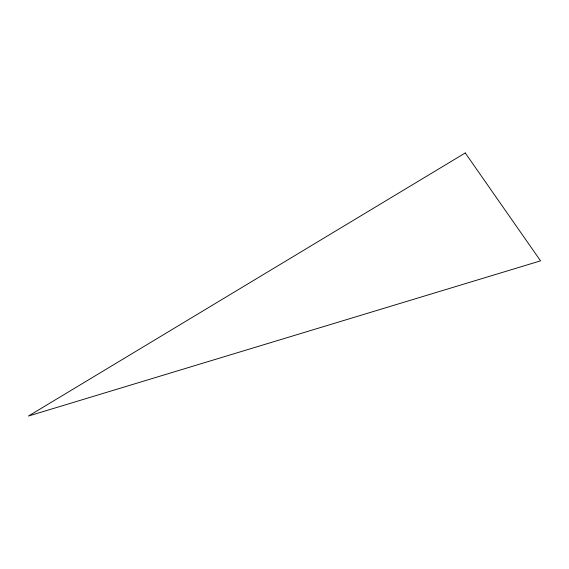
<?xml version="1.0" encoding="UTF-8"?>
<svg xmlns="http://www.w3.org/2000/svg" width="569" height="569" viewBox="0 0 569 569"><rect width="100%" height="100%" fill="white"/><g stroke="black" fill="none" stroke-linecap="round" stroke-linejoin="round"><path stroke-width="0.85" d="M465.257 152.961L28.45 416.039L540.55 260.851L465.257 152.961"/></g></svg>
